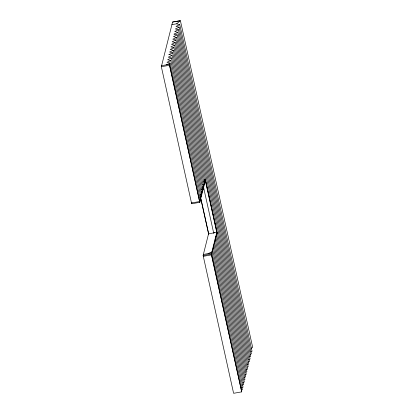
<?xml version="1.0" encoding="UTF-8"?>
<svg xmlns="http://www.w3.org/2000/svg" width="414" height="414" viewBox="0 0 414 414"><rect width="100%" height="100%" fill="white"/><g stroke="black" fill="none" stroke-linecap="round" stroke-linejoin="round"><path stroke-width="0.62" d="M205.354 180.633L199.796 202.322L191.666 203.75L161.346 66.711L172.566 22.051L180.395 20.7L252.654 347.289L251.251 348.453M201.126 192.179L202.208 191.692L172.058 55.429L168.948 54.477M174.056 34.134L177.854 32.354L250.113 358.943L248.493 359.678M191.666 203.75L191.93 202.705M191.496 202.969L199.62 201.54L205.246 179.583L204.102 179.785M203.377 254.434L211.559 252.995L211.745 253.834L211.399 253.896L241.735 391.872L233.605 393.3L203.114 255.479L208.558 233.812L200.599 197.851M203.3 256.318L211.425 254.889L217.05 232.932L205.246 179.583M171.913 24.643L176.649 23.81L180.395 20.7L172.566 22.051M250.423 351.988L252.043 351.253L179.785 24.664L176.007 26.372L179.143 27.226L251.401 353.82L250.32 354.306M179.143 27.226L175.365 28.939L178.496 29.792L250.755 356.382L249.678 356.868M178.496 29.792L174.718 31.5L177.854 32.354M248.39 361.996L249.471 361.51L177.208 34.921L173.43 36.629L176.566 37.483L248.824 364.072L247.205 364.806M176.566 37.483L172.788 39.19L175.924 40.049L248.183 366.638L247.101 367.125M175.924 40.049L172.141 41.757L175.277 42.611L247.536 369.2L245.916 369.935M175.277 42.611L171.499 44.319L174.636 45.178L204.956 182.217M174.636 45.178L170.853 46.885L173.989 47.739L204.138 183.997L202.518 184.732M173.989 47.739L170.211 49.447L173.347 50.306L203.491 186.564L202.415 187.05M173.347 50.306L169.564 52.014L172.7 52.868L203.02 189.907M168.922 54.576L172.7 52.868M172.058 55.429L168.281 57.142L171.412 57.996L201.561 194.254L199.941 194.984M171.412 57.996L167.634 59.704L170.77 60.558L200.919 196.816L199.838 197.307M170.77 60.558L166.992 62.266L170.128 63.125L200.448 200.164M166.345 64.832L170.128 63.125M203.704 181.922L204.78 181.435M201.23 189.86L202.85 189.126M199.196 199.869L200.272 199.382M213.267 233.092L214.576 232.497L213.722 232.647M208.113 253.601L211.89 251.893L216.796 232.363L208.558 233.812M245.812 372.253L246.894 371.767L216.584 234.785M244.627 375.063L246.247 374.328L215.756 236.508M244.524 377.382L245.606 376.895L215.114 239.075M243.882 379.943L244.959 379.457L214.654 242.475M242.697 382.753L244.317 382.019L214.007 245.041M242.594 385.072L243.675 384.585L213.365 247.603M241.409 387.882L243.028 387.147L212.724 250.17M241.305 390.2L242.387 389.714L211.89 251.893L211.238 254.051L241.735 391.872M161.61 65.666L169.445 64.289L199.62 201.54M161.346 66.711L169.471 65.283L169.445 64.289M199.595 200.547L199.941 200.485L200.112 201.266L199.765 201.328L199.796 202.322L169.471 65.283M203.114 255.479L211.238 254.051L211.212 253.057M176.649 23.81L179.785 24.664M174.077 34.067L177.208 34.921M201.163 191.403L202.208 191.692M205.178 179.852L216.983 233.201M203.465 186.864L213.655 232.916M201.033 199.232L208.811 234.381M211.399 253.896L211.425 254.889"/></g></svg>
